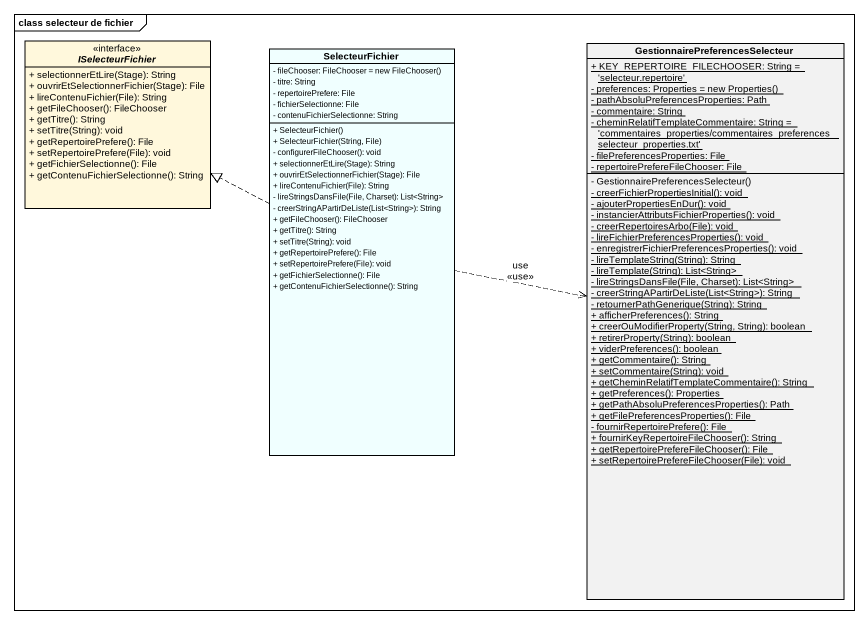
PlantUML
@startuml
mainframe class selecteur de fichier
hide circle
hide empty members
skinparam classAttributeIconSize 0
interface ISelecteurFichier #FFF8DC {
  + selectionnerEtLire(Stage): String
  + ouvrirEtSelectionnerFichier(Stage): File
  + lireContenuFichier(File): String
  + getFileChooser(): FileChooser
  + getTitre(): String
  + setTitre(String): void
  + getRepertoirePrefere(): File
  + setRepertoirePrefere(File): void
  + getFichierSelectionne(): File
  + getContenuFichierSelectionne(): String
}
class SelecteurFichier #F0FFFF {
  {field} - fileChooser: FileChooser = new FileChooser()
  - titre: String
  - repertoirePrefere: File
  - fichierSelectionne: File
  - contenuFichierSelectionne: String
  + SelecteurFichier()
  + SelecteurFichier(String, File)
  - configurerFileChooser(): void
  + selectionnerEtLire(Stage): String
  + ouvrirEtSelectionnerFichier(Stage): File
  + lireContenuFichier(File): String
  - lireStringsDansFile(File, Charset): List<String>
  - creerStringAPartirDeListe(List<String>): String
  + getFileChooser(): FileChooser
  + getTitre(): String
  + setTitre(String): void
  + getRepertoirePrefere(): File
  + setRepertoirePrefere(File): void
  + getFichierSelectionne(): File
  + getContenuFichierSelectionne(): String
}
class "GestionnairePreferencesSelecteur" as GestionnairePreferencesSelec {
  {static} + KEY_REPERTOIRE_FILECHOOSER: String = 'selecteur.repertoire'
  {static} {field} - preferences: Properties = new Properties()
  {static} - pathAbsoluPreferencesProperties: Path
  {static} - commentaire: String
  {static} - cheminRelatifTemplateCommentaire: String = 'commentaires_properties/commentaires_preferences_selecteur_properties.txt'
  {static} - filePreferencesProperties: File
  {static} - repertoirePrefereFileChooser: File
  - GestionnairePreferencesSelecteur()
  {static} - creerFichierPropertiesInitial(): void
  {static} - ajouterPropertiesEnDur(): void
  {static} - instancierAttributsFichierProperties(): void
  {static} - creerRepertoiresArbo(File): void
  {static} - lireFichierPreferencesProperties(): void
  {static} - enregistrerFichierPreferencesProperties(): void
  {static} - lireTemplateString(String): String
  {static} - lireTemplate(String): List<String>
  {static} - lireStringsDansFile(File, Charset): List<String>
  {static} - creerStringAPartirDeListe(List<String>): String
  {static} - retournerPathGenerique(String): String
  {static} + afficherPreferences(): String
  {static} + creerOuModifierProperty(String, String): boolean
  {static} + retirerProperty(String): boolean
  {static} + viderPreferences(): boolean
  {static} + getCommentaire(): String
  {static} + setCommentaire(String): void
  {static} + getCheminRelatifTemplateCommentaire(): String
  {static} + getPreferences(): Properties
  {static} + getPathAbsoluPreferencesProperties(): Path
  {static} + getFilePreferencesProperties(): File
  {static} - fournirRepertoirePrefere(): File
  {static} + fournirKeyRepertoireFileChooser(): String
  {static} + getRepertoirePrefereFileChooser(): File
  {static} + setRepertoirePrefereFileChooser(File): void
}
SelecteurFichier .left.|> ISelecteurFichier
SelecteurFichier .right.> GestionnairePreferencesSelec : use\n<<use>>
@enduml
